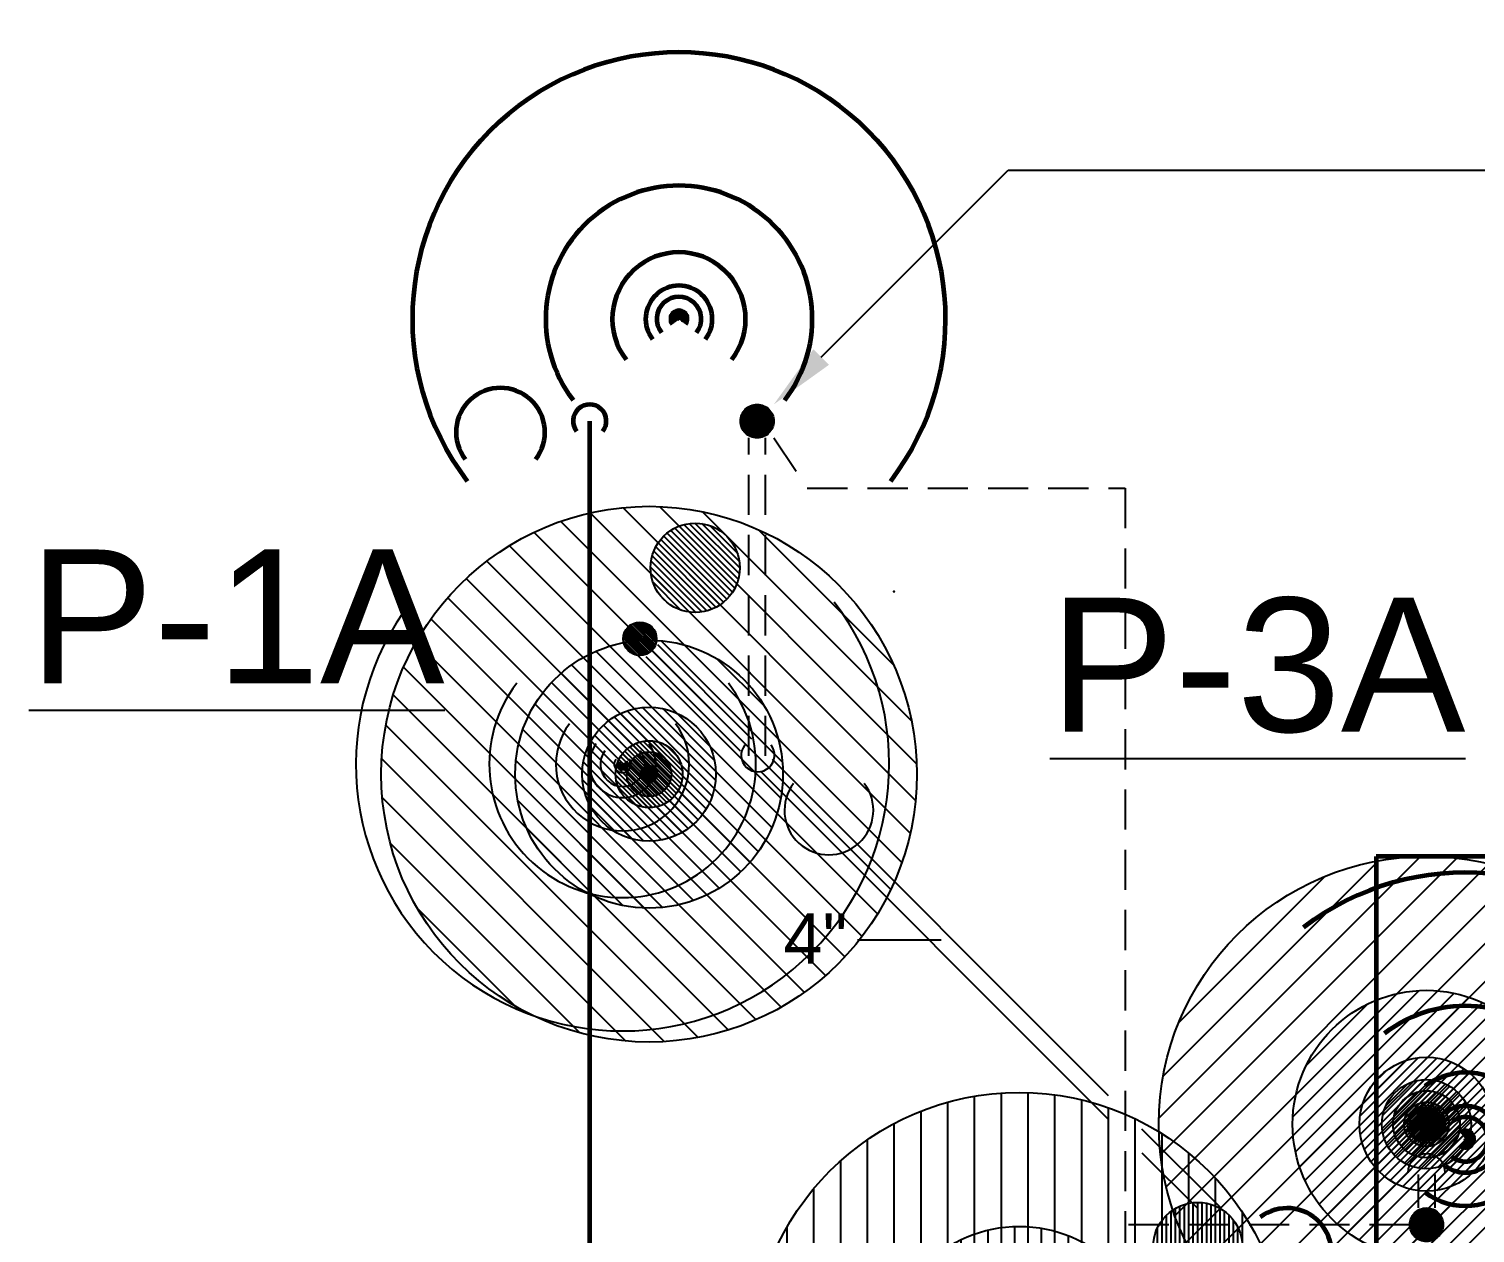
# Model space of a CAD drawing. Extents: x 2104 to 16979, y 4026 to 5124.
# Drawn here: x 6215.2 to 6344.9, y 4269.8 to 4377.6 of the extents above; entities that cross this region are included whole.
import ezdxf
from ezdxf import colors
from ezdxf.entities.mleader import LeaderData, LeaderLine
from ezdxf.math import Vec2, Vec3

# ---------------------------------------------------------------- set-up
doc = ezdxf.new("R2010")
doc.units = 0
doc.header["$LTSCALE"] = 18
doc.header["$MEASUREMENT"] = 0
doc.linetypes.add('VENT', pattern=[0.30000000000000004, 0.2, -0.1])
for name, color, linetype in [('G-ANNO-TEXT', 70, 'Continuous'), ('P-SAN-N', 6, 'Continuous'), ('P-SAN-N @ 1 (1)', 6, 'Continuous'), ('P-SAN-N @ 1 (2)', 6, 'Continuous'), ('P-SAN-N @ 12', 6, 'Continuous'), ('P-SAN-N @ 128', 6, 'Continuous'), ('P-SAN-N @ 16', 6, 'Continuous'), ('P-SAN-N @ 192', 6, 'Continuous'), ('P-SAN-N @ 2', 6, 'Continuous'), ('P-SAN-N @ 24', 6, 'Continuous'), ('P-SAN-N @ 384', 6, 'Continuous'), ('P-SAN-N @ 4', 6, 'Continuous'), ('P-SAN-N @ 48', 6, 'Continuous'), ('P-SAN-N @ 64', 6, 'Continuous'), ('P-SAN-N @ 768', 6, 'Continuous'), ('P-SAN-N @ 8', 6, 'Continuous'), ('P-SAN-N @ 96', 6, 'Continuous'), ('P-SANV-N', 5, 'VENT'), ('P-SANV-N @ 1 (1)', 5, 'VENT'), ('P-SANV-N @ 1 (2)', 5, 'VENT'), ('P-SANV-N @ 12', 5, 'VENT'), ('P-SANV-N @ 128', 5, 'VENT'), ('P-SANV-N @ 16', 5, 'VENT'), ('P-SANV-N @ 192', 5, 'VENT'), ('P-SANV-N @ 2', 5, 'VENT'), ('P-SANV-N @ 24', 5, 'VENT'), ('P-SANV-N @ 384', 5, 'VENT'), ('P-SANV-N @ 4', 5, 'VENT'), ('P-SANV-N @ 48', 5, 'VENT'), ('P-SANV-N @ 64', 5, 'VENT'), ('P-SANV-N @ 768', 5, 'VENT'), ('P-SANV-N @ 8', 5, 'VENT'), ('P-SANV-N @ 96', 5, 'VENT')]:
    doc.layers.add(name, color=color, linetype=linetype)
for name, color, linetype, lineweight in [('P-CW-N', 4, 'Continuous', 60), ('P-CW-N @ 1 (1)', 4, 'Continuous', 60), ('P-CW-N @ 1 (2)', 4, 'Continuous', 60), ('P-CW-N @ 12', 4, 'Continuous', 60), ('P-CW-N @ 128', 4, 'Continuous', 60), ('P-CW-N @ 16', 4, 'Continuous', 60), ('P-CW-N @ 192', 4, 'Continuous', 60), ('P-CW-N @ 2', 4, 'Continuous', 60), ('P-CW-N @ 24', 4, 'Continuous', 60), ('P-CW-N @ 384', 4, 'Continuous', 60), ('P-CW-N @ 4', 4, 'Continuous', 60), ('P-CW-N @ 48', 4, 'Continuous', 60), ('P-CW-N @ 64', 4, 'Continuous', 60), ('P-CW-N @ 768', 4, 'Continuous', 60), ('P-CW-N @ 8', 4, 'Continuous', 60), ('P-CW-N @ 96', 4, 'Continuous', 60)]:
    doc.layers.add(name, color=color, linetype=linetype, lineweight=lineweight)
doc.layers.get('0').freeze()
doc.styles.add('Arial', font='arial.ttf')
doc.dimstyles.new('Loop048', dxfattribs={"dimscale": 0, "dimtxt": 0.09375, "dimasz": 0.03125, "dimexe": 0.0625, "dimexo": 0.0625, "dimgap": 0.09375, "dimtad": 1, "dimdec": 4, "dimzin": 3, "dimdsep": 46, "dimlunit": 4, "dimtxsty": 'Arial', "dimblk": 'OBLIQUE', "dimcen": 0.09375, "dimdle": 0.0625, "dimclrd": 256, "dimclre": 256, "dimclrt": 256, "dimadec": 4, "dimazin": 0, "dimtfac": 0.8, "dimtdec": 4, "dimtix": 1, "dimtofl": 0, "dimtmove": 1, "dimatfit": 0, "dimldrblk": 'LeaderNoteBlock', "dimfxl": 1, "dimfrac": 1, "dimtolj": 1, "dimtzin": 0, "dimlwd": -1, "dimlwe": -1, "dimarcsym": 0})

# ---------------------------------------------------------------- blocks, each defined once
blk = doc.blocks.new('*U7')
h = blk.add_hatch()
h.set_pattern_fill('ANSI31', color=256, scale=0.025, angle=135)
h.set_pattern_definition([(180, (0, 0), (-4.336808689942018e-19, -0.003125), [])])
edge = h.paths.add_edge_path()
edge.add_arc((-3.469446951953614e-18, -6.938893903907228e-18), 0.03125000000000001, 0, 360)
blk.add_circle((0, 0), 0.03125)
blk = doc.blocks.new('*U379')
at = {"layer": 'P-SANV-N @ 1 (1)', "rotation": 270}
blk.add_blockref('*U7', (6304, 4258.343581524154), dxfattribs=at)
at = {"layer": 'P-SANV-N @ 1 (2)', "rotation": 270}
blk.add_blockref('*U7', (6304, 4258.343581524154), dxfattribs=at)
at = {"layer": 'P-SANV-N @ 12', "xscale": 12, "yscale": 12, "zscale": 12, "rotation": 270}
blk.add_blockref('*U7', (6304, 4258.343581524154), dxfattribs=at)
at = {"layer": 'P-SANV-N @ 128', "xscale": 128, "yscale": 128, "zscale": 128, "rotation": 270}
blk.add_blockref('*U7', (6320, 4268.5), dxfattribs=at)
at = {"layer": 'P-SANV-N @ 16', "xscale": 16, "yscale": 16, "zscale": 16, "rotation": 270}
blk.add_blockref('*U7', (6304, 4258.343581524154), dxfattribs=at)
at = {"layer": 'P-SANV-N @ 192', "xscale": 192, "yscale": 192, "zscale": 192, "rotation": 270}
blk.add_blockref('*U7', (6304, 4258.343581524154), dxfattribs=at)
at = {"layer": 'P-SANV-N @ 2', "xscale": 2, "yscale": 2, "zscale": 2, "rotation": 270}
blk.add_blockref('*U7', (6304, 4258.343581524154), dxfattribs=at)
at = {"layer": 'P-SANV-N @ 24', "xscale": 24, "yscale": 24, "zscale": 24, "rotation": 270}
blk.add_blockref('*U7', (6304, 4258.343581524154), dxfattribs=at)
at = {"layer": 'P-SANV-N @ 384', "xscale": 384, "yscale": 384, "zscale": 384, "rotation": 270}
blk.add_blockref('*U7', (6304, 4258.343581524154), dxfattribs=at)
at = {"layer": 'P-SANV-N @ 4', "xscale": 4, "yscale": 4, "zscale": 4, "rotation": 270}
blk.add_blockref('*U7', (6304, 4258.343581524154), dxfattribs=at)
at = {"layer": 'P-SANV-N @ 48', "xscale": 48, "yscale": 48, "zscale": 48, "rotation": 270}
blk.add_blockref('*U7', (6280.5, 4342.5), dxfattribs=at)
at = {"layer": 'P-SANV-N @ 64', "xscale": 64, "yscale": 64, "zscale": 64, "rotation": 270}
blk.add_blockref('*U7', (6304, 4258.343581524154), dxfattribs=at)
at = {"layer": 'P-SANV-N @ 768', "xscale": 768, "yscale": 768, "zscale": 768, "rotation": 270}
blk.add_blockref('*U7', (6304, 4258.343581524154), dxfattribs=at)
at = {"layer": 'P-SANV-N @ 8', "xscale": 8, "yscale": 8, "zscale": 8, "rotation": 270}
blk.add_blockref('*U7', (6304, 4258.343581524154), dxfattribs=at)
at = {"layer": 'P-SANV-N @ 96', "xscale": 96, "yscale": 96, "zscale": 96, "rotation": 270}
blk.add_blockref('*U7', (6304, 4258.343581524154), dxfattribs=at)
blk = doc.blocks.new('*U380')
at = {"layer": 'P-SAN-N @ 1 (1)', "rotation": 315}
blk.add_blockref('*U7', (6270.817711346161, 4310.868580154854), dxfattribs=at)
at = {"layer": 'P-SAN-N @ 1 (2)', "rotation": 315}
blk.add_blockref('*U7', (6270.817711346161, 4310.868580154854), dxfattribs=at)
at = {"layer": 'P-SAN-N @ 12', "xscale": 12, "yscale": 12, "zscale": 12, "rotation": 315}
blk.add_blockref('*U7', (6270.817711346161, 4310.868580154854), dxfattribs=at)
at = {"layer": 'P-SAN-N @ 128', "xscale": 128, "yscale": 128, "zscale": 128, "rotation": 315}
blk.add_blockref('*U7', (6274.949747468305, 4329.363961030679), dxfattribs=at)
at = {"layer": 'P-SAN-N @ 16', "xscale": 16, "yscale": 16, "zscale": 16, "rotation": 315}
blk.add_blockref('*U7', (6270.817711346161, 4310.868580154854), dxfattribs=at)
at = {"layer": 'P-SAN-N @ 192', "xscale": 192, "yscale": 192, "zscale": 192, "rotation": 315}
blk.add_blockref('*U7', (6270.817711346161, 4310.868580154854), dxfattribs=at)
at = {"layer": 'P-SAN-N @ 2', "xscale": 2, "yscale": 2, "zscale": 2, "rotation": 315}
blk.add_blockref('*U7', (6270.817711346161, 4310.868580154854), dxfattribs=at)
at = {"layer": 'P-SAN-N @ 24', "xscale": 24, "yscale": 24, "zscale": 24, "rotation": 315}
blk.add_blockref('*U7', (6270.817711346161, 4310.868580154854), dxfattribs=at)
at = {"layer": 'P-SAN-N @ 384', "xscale": 383.9999999999999, "yscale": 383.9999999999999, "zscale": 383.9999999999999, "rotation": 315}
blk.add_blockref('*U7', (6270.817711346161, 4310.868580154854), dxfattribs=at)
at = {"layer": 'P-SAN-N @ 4', "xscale": 4, "yscale": 4, "zscale": 4, "rotation": 315}
blk.add_blockref('*U7', (6270.817711346161, 4310.868580154854), dxfattribs=at)
at = {"layer": 'P-SAN-N @ 48', "xscale": 47.99999999999999, "yscale": 47.99999999999999, "zscale": 47.99999999999999, "rotation": 315}
blk.add_blockref('*U7', (6270, 4323), dxfattribs=at)
at = {"layer": 'P-SAN-N @ 64', "xscale": 64, "yscale": 64, "zscale": 64, "rotation": 315}
blk.add_blockref('*U7', (6270.817711346161, 4310.868580154854), dxfattribs=at)
at = {"layer": 'P-SAN-N @ 768', "xscale": 767.9999999999999, "yscale": 767.9999999999999, "zscale": 767.9999999999999, "rotation": 315}
blk.add_blockref('*U7', (6270.817711346161, 4310.868580154854), dxfattribs=at)
at = {"layer": 'P-SAN-N @ 8', "xscale": 8, "yscale": 8, "zscale": 8, "rotation": 315}
blk.add_blockref('*U7', (6270.817711346161, 4310.868580154854), dxfattribs=at)
at = {"layer": 'P-SAN-N @ 96', "xscale": 95.99999999999999, "yscale": 95.99999999999999, "zscale": 95.99999999999999, "rotation": 315}
blk.add_blockref('*U7', (6270.817711346161, 4310.868580154854), dxfattribs=at)
blk = doc.blocks.new('*U8')
at = {"linetype": 'Continuous'}
blk.add_arc((0, 0), 0.03111555437015312, 232.5669694738212, 127.4330305261797, dxfattribs=at)
blk = doc.blocks.new('*U381')
at = {"layer": 'P-CW-N @ 1 (1)', "rotation": 89.99999999999999}
blk.add_blockref('*U8', (6273.499999999999, 4351.656418475847), dxfattribs=at)
at = {"layer": 'P-CW-N @ 1 (2)', "rotation": 89.99999999999999}
blk.add_blockref('*U8', (6273.499999999999, 4351.656418475847), dxfattribs=at)
at = {"layer": 'P-CW-N @ 12', "xscale": 12, "yscale": 12, "zscale": 12, "rotation": 89.99999999999999}
blk.add_blockref('*U8', (6273.499999999999, 4351.656418475847), dxfattribs=at)
at = {"layer": 'P-CW-N @ 128', "xscale": 128, "yscale": 128, "zscale": 128, "rotation": 89.99999999999999}
blk.add_blockref('*U8', (6257.499999999999, 4341.500000000001), dxfattribs=at)
at = {"layer": 'P-CW-N @ 16', "xscale": 16, "yscale": 16, "zscale": 16, "rotation": 89.99999999999999}
blk.add_blockref('*U8', (6273.499999999999, 4351.656418475847), dxfattribs=at)
at = {"layer": 'P-CW-N @ 192', "xscale": 192, "yscale": 192, "zscale": 192, "rotation": 89.99999999999999}
blk.add_blockref('*U8', (6273.499999999999, 4351.656418475847), dxfattribs=at)
at = {"layer": 'P-CW-N @ 2', "xscale": 2, "yscale": 2, "zscale": 2, "rotation": 89.99999999999999}
blk.add_blockref('*U8', (6273.499999999999, 4351.656418475847), dxfattribs=at)
at = {"layer": 'P-CW-N @ 24', "xscale": 24, "yscale": 24, "zscale": 24, "rotation": 89.99999999999999}
blk.add_blockref('*U8', (6273.499999999999, 4351.656418475847), dxfattribs=at)
at = {"layer": 'P-CW-N @ 384', "xscale": 384, "yscale": 384, "zscale": 384, "rotation": 89.99999999999999}
blk.add_blockref('*U8', (6273.499999999999, 4351.656418475847), dxfattribs=at)
at = {"layer": 'P-CW-N @ 4', "xscale": 4, "yscale": 4, "zscale": 4, "rotation": 89.99999999999999}
blk.add_blockref('*U8', (6273.499999999999, 4351.656418475847), dxfattribs=at)
at = {"layer": 'P-CW-N @ 48', "xscale": 48, "yscale": 48, "zscale": 48, "rotation": 89.99999999999999}
blk.add_blockref('*U8', (6265.499999999999, 4342.500000000001), dxfattribs=at)
at = {"layer": 'P-CW-N @ 64', "xscale": 64, "yscale": 64, "zscale": 64, "rotation": 89.99999999999999}
blk.add_blockref('*U8', (6273.499999999999, 4351.656418475847), dxfattribs=at)
at = {"layer": 'P-CW-N @ 768', "xscale": 768, "yscale": 768, "zscale": 768, "rotation": 89.99999999999999}
blk.add_blockref('*U8', (6273.499999999999, 4351.656418475847), dxfattribs=at)
at = {"layer": 'P-CW-N @ 8', "xscale": 8, "yscale": 8, "zscale": 8, "rotation": 89.99999999999999}
blk.add_blockref('*U8', (6273.499999999999, 4351.656418475847), dxfattribs=at)
at = {"layer": 'P-CW-N @ 96', "xscale": 96, "yscale": 96, "zscale": 96, "rotation": 89.99999999999999}
blk.add_blockref('*U8', (6273.499999999999, 4351.656418475847), dxfattribs=at)
blk = doc.blocks.new('*U15')
at = {"linetype": 'Continuous'}
blk.add_arc((0, 0), 0.03111555437015312, 142.5669694738273, 37.43303052618576, dxfattribs=at)
blk = doc.blocks.new('*U382')
at = {"layer": 'P-CW-N @ 1 (1)', "rotation": 89.99999999999999}
blk.add_blockref('*U15', (6343.999999999999, 4278.156418475847), dxfattribs=at)
at = {"layer": 'P-CW-N @ 1 (2)', "rotation": 89.99999999999999}
blk.add_blockref('*U15', (6343.999999999999, 4278.156418475847), dxfattribs=at)
at = {"layer": 'P-CW-N @ 12', "xscale": 12, "yscale": 12, "zscale": 12, "rotation": 89.99999999999999}
blk.add_blockref('*U15', (6343.999999999999, 4278.156418475847), dxfattribs=at)
at = {"layer": 'P-CW-N @ 128', "xscale": 128, "yscale": 128, "zscale": 128, "rotation": 89.99999999999999}
blk.add_blockref('*U15', (6327.999999999999, 4268.000000000001), dxfattribs=at)
at = {"layer": 'P-CW-N @ 16', "xscale": 16, "yscale": 16, "zscale": 16, "rotation": 89.99999999999999}
blk.add_blockref('*U15', (6343.999999999999, 4278.156418475847), dxfattribs=at)
at = {"layer": 'P-CW-N @ 192', "xscale": 192, "yscale": 192, "zscale": 192, "rotation": 89.99999999999999}
blk.add_blockref('*U15', (6343.999999999999, 4278.156418475847), dxfattribs=at)
at = {"layer": 'P-CW-N @ 2', "xscale": 2, "yscale": 2, "zscale": 2, "rotation": 89.99999999999999}
blk.add_blockref('*U15', (6343.999999999999, 4278.156418475847), dxfattribs=at)
at = {"layer": 'P-CW-N @ 24', "xscale": 24, "yscale": 24, "zscale": 24, "rotation": 89.99999999999999}
blk.add_blockref('*U15', (6343.999999999999, 4278.156418475847), dxfattribs=at)
at = {"layer": 'P-CW-N @ 384', "xscale": 384, "yscale": 384, "zscale": 384, "rotation": 89.99999999999999}
blk.add_blockref('*U15', (6343.999999999999, 4278.156418475847), dxfattribs=at)
at = {"layer": 'P-CW-N @ 4', "xscale": 4, "yscale": 4, "zscale": 4, "rotation": 89.99999999999999}
blk.add_blockref('*U15', (6343.999999999999, 4278.156418475847), dxfattribs=at)
at = {"layer": 'P-CW-N @ 48', "xscale": 48, "yscale": 48, "zscale": 48, "rotation": 89.99999999999999}
blk.add_blockref('*U15', (6361.5, 4303.5), dxfattribs=at)
at = {"layer": 'P-CW-N @ 64', "xscale": 64, "yscale": 64, "zscale": 64, "rotation": 89.99999999999999}
blk.add_blockref('*U15', (6343.999999999999, 4278.156418475847), dxfattribs=at)
at = {"layer": 'P-CW-N @ 768', "xscale": 768, "yscale": 768, "zscale": 768, "rotation": 89.99999999999999}
blk.add_blockref('*U15', (6343.999999999999, 4278.156418475847), dxfattribs=at)
at = {"layer": 'P-CW-N @ 8', "xscale": 8, "yscale": 8, "zscale": 8, "rotation": 89.99999999999999}
blk.add_blockref('*U15', (6343.999999999999, 4278.156418475847), dxfattribs=at)
at = {"layer": 'P-CW-N @ 96', "xscale": 96, "yscale": 96, "zscale": 96, "rotation": 89.99999999999999}
blk.add_blockref('*U15', (6343.999999999999, 4278.156418475847), dxfattribs=at)
blk = doc.blocks.new('*U28')
at = {"linetype": 'Continuous'}
blk.add_circle((0, 0), 0.03515625, dxfattribs=at)
blk.add_arc((-0.06396699625516589, 0.06396699625516705), 0.03515625, 224.9999999999995, 44.99999999999945, dxfattribs=at)
blk = doc.blocks.new('*U384')
at = {"layer": 'P-SAN-N @ 1 (2)', "rotation": 135}
blk.add_blockref('*U28', (6292.770292269908, 4327.229707730093), dxfattribs=at)
at = {"layer": 'P-SAN-N @ 48', "xscale": 48, "yscale": 48, "zscale": 48, "rotation": 135}
blk.add_blockref('*U28', (6340.5, 4279.5), dxfattribs=at)
blk = doc.blocks.new('*U27')
at = {"linetype": 'Continuous'}
blk.add_arc((0, 0), 0.03111555437015312, 277.5669694738198, 172.4330305261782, dxfattribs=at)
blk = doc.blocks.new('*U385')
at = {"layer": 'P-SANV-N @ 1 (1)', "rotation": 225}
blk.add_blockref('*U27', (6268.443958952396, 4311.757667451381), dxfattribs=at)
at = {"layer": 'P-SANV-N @ 1 (2)', "rotation": 225}
blk.add_blockref('*U27', (6268.443958952396, 4311.757667451381), dxfattribs=at)
at = {"layer": 'P-SANV-N @ 12', "xscale": 12, "yscale": 12, "zscale": 12, "rotation": 225}
blk.add_blockref('*U27', (6268.443958952396, 4311.757667451381), dxfattribs=at)
at = {"layer": 'P-SANV-N @ 128', "xscale": 128, "yscale": 128, "zscale": 128, "rotation": 225}
blk.add_blockref('*U27', (6286.93933982822, 4307.625631329235), dxfattribs=at)
at = {"layer": 'P-SANV-N @ 16', "xscale": 16, "yscale": 16, "zscale": 16, "rotation": 225}
blk.add_blockref('*U27', (6268.443958952396, 4311.757667451381), dxfattribs=at)
at = {"layer": 'P-SANV-N @ 192', "xscale": 192, "yscale": 192, "zscale": 192, "rotation": 225}
blk.add_blockref('*U27', (6268.443958952396, 4311.757667451381), dxfattribs=at)
at = {"layer": 'P-SANV-N @ 2', "xscale": 2, "yscale": 2, "zscale": 2, "rotation": 225}
blk.add_blockref('*U27', (6268.443958952396, 4311.757667451381), dxfattribs=at)
at = {"layer": 'P-SANV-N @ 24', "xscale": 24, "yscale": 24, "zscale": 24, "rotation": 225}
blk.add_blockref('*U27', (6268.443958952396, 4311.757667451381), dxfattribs=at)
at = {"layer": 'P-SANV-N @ 384', "xscale": 383.9999999999999, "yscale": 383.9999999999999, "zscale": 383.9999999999999, "rotation": 225}
blk.add_blockref('*U27', (6268.443958952396, 4311.757667451381), dxfattribs=at)
at = {"layer": 'P-SANV-N @ 4', "xscale": 4, "yscale": 4, "zscale": 4, "rotation": 225}
blk.add_blockref('*U27', (6268.443958952396, 4311.757667451381), dxfattribs=at)
at = {"layer": 'P-SANV-N @ 48', "xscale": 47.99999999999999, "yscale": 47.99999999999999, "zscale": 47.99999999999999, "rotation": 225}
blk.add_blockref('*U27', (6280.575378797541, 4312.57537879754), dxfattribs=at)
at = {"layer": 'P-SANV-N @ 64', "xscale": 64, "yscale": 64, "zscale": 64, "rotation": 225}
blk.add_blockref('*U27', (6268.443958952396, 4311.757667451381), dxfattribs=at)
at = {"layer": 'P-SANV-N @ 768', "xscale": 767.9999999999999, "yscale": 767.9999999999999, "zscale": 767.9999999999999, "rotation": 225}
blk.add_blockref('*U27', (6268.443958952396, 4311.757667451381), dxfattribs=at)
at = {"layer": 'P-SANV-N @ 8', "xscale": 8, "yscale": 8, "zscale": 8, "rotation": 225}
blk.add_blockref('*U27', (6268.443958952396, 4311.757667451381), dxfattribs=at)
at = {"layer": 'P-SANV-N @ 96', "xscale": 95.99999999999999, "yscale": 95.99999999999999, "zscale": 95.99999999999999, "rotation": 225}
blk.add_blockref('*U27', (6268.443958952396, 4311.757667451381), dxfattribs=at)
blk = doc.blocks.new('*U396')
at = {"layer": 'P-SANV-N @ 1 (1)', "rotation": 270}
blk.add_blockref('*U7', (6364, 4184.843581524154), dxfattribs=at)
at = {"layer": 'P-SANV-N @ 1 (2)', "rotation": 270}
blk.add_blockref('*U7', (6364, 4184.843581524154), dxfattribs=at)
at = {"layer": 'P-SANV-N @ 12', "xscale": 12, "yscale": 12, "zscale": 12, "rotation": 270}
blk.add_blockref('*U7', (6364, 4184.843581524154), dxfattribs=at)
at = {"layer": 'P-SANV-N @ 128', "xscale": 128, "yscale": 128, "zscale": 128, "rotation": 270}
blk.add_blockref('*U7', (6380, 4195), dxfattribs=at)
at = {"layer": 'P-SANV-N @ 16', "xscale": 16, "yscale": 16, "zscale": 16, "rotation": 270}
blk.add_blockref('*U7', (6364, 4184.843581524154), dxfattribs=at)
at = {"layer": 'P-SANV-N @ 192', "xscale": 192, "yscale": 192, "zscale": 192, "rotation": 270}
blk.add_blockref('*U7', (6364, 4184.843581524154), dxfattribs=at)
at = {"layer": 'P-SANV-N @ 2', "xscale": 2, "yscale": 2, "zscale": 2, "rotation": 270}
blk.add_blockref('*U7', (6364, 4184.843581524154), dxfattribs=at)
at = {"layer": 'P-SANV-N @ 24', "xscale": 24, "yscale": 24, "zscale": 24, "rotation": 270}
blk.add_blockref('*U7', (6364, 4184.843581524154), dxfattribs=at)
at = {"layer": 'P-SANV-N @ 384', "xscale": 384, "yscale": 384, "zscale": 384, "rotation": 270}
blk.add_blockref('*U7', (6364, 4184.843581524154), dxfattribs=at)
at = {"layer": 'P-SANV-N @ 4', "xscale": 4, "yscale": 4, "zscale": 4, "rotation": 270}
blk.add_blockref('*U7', (6364, 4184.843581524154), dxfattribs=at)
at = {"layer": 'P-SANV-N @ 48', "xscale": 48, "yscale": 48, "zscale": 48, "rotation": 270}
blk.add_blockref('*U7', (6340.5, 4270.5), dxfattribs=at)
at = {"layer": 'P-SANV-N @ 64', "xscale": 64, "yscale": 64, "zscale": 64, "rotation": 270}
blk.add_blockref('*U7', (6364, 4184.843581524154), dxfattribs=at)
at = {"layer": 'P-SANV-N @ 768', "xscale": 768, "yscale": 768, "zscale": 768, "rotation": 270}
blk.add_blockref('*U7', (6364, 4184.843581524154), dxfattribs=at)
at = {"layer": 'P-SANV-N @ 8', "xscale": 8, "yscale": 8, "zscale": 8, "rotation": 270}
blk.add_blockref('*U7', (6364, 4184.843581524154), dxfattribs=at)
at = {"layer": 'P-SANV-N @ 96', "xscale": 96, "yscale": 96, "zscale": 96, "rotation": 270}
blk.add_blockref('*U7', (6364, 4184.843581524154), dxfattribs=at)
blk = doc.blocks.new('_Oblique')
at = {"color": 0, "linetype": 'ByBlock', "lineweight": -2}
blk.add_line((-0.5, -0.5), (0.5, 0.5), dxfattribs=at)
blk = doc.blocks.new('LeaderNoteBlock')
blk.add_ellipse((0, 0), major_axis=(1, -1.836909530733566e-16), ratio=0.2499999999998295, start_param=5.387520513321723, end_param=10.32044275462724)
blk = doc.blocks.new('*U717')
at = {"layer": 'P-SAN-N @ 1 (1)', "rotation": 45}
blk.add_blockref('*U7', (6340.5, 4279.5), dxfattribs=at)
at = {"layer": 'P-SAN-N @ 1 (2)', "rotation": 45}
blk.add_blockref('*U7', (6340.5, 4279.5), dxfattribs=at)
at = {"layer": 'P-SAN-N @ 12', "xscale": 12, "yscale": 12, "zscale": 12, "rotation": 44.99999999999999}
blk.add_blockref('*U7', (6340.5, 4279.5), dxfattribs=at)
at = {"layer": 'P-SAN-N @ 128', "xscale": 128, "yscale": 128, "zscale": 128, "rotation": 45}
blk.add_blockref('*U7', (6340.5, 4279.5), dxfattribs=at)
at = {"layer": 'P-SAN-N @ 16', "xscale": 16, "yscale": 16, "zscale": 16, "rotation": 45}
blk.add_blockref('*U7', (6340.5, 4279.5), dxfattribs=at)
at = {"layer": 'P-SAN-N @ 192', "xscale": 192, "yscale": 192, "zscale": 192, "rotation": 44.99999999999999}
blk.add_blockref('*U7', (6340.5, 4279.5), dxfattribs=at)
at = {"layer": 'P-SAN-N @ 2', "xscale": 2, "yscale": 2, "zscale": 2, "rotation": 45}
blk.add_blockref('*U7', (6340.5, 4279.5), dxfattribs=at)
at = {"layer": 'P-SAN-N @ 24', "xscale": 24, "yscale": 24, "zscale": 24, "rotation": 44.99999999999999}
blk.add_blockref('*U7', (6340.5, 4279.5), dxfattribs=at)
at = {"layer": 'P-SAN-N @ 384', "xscale": 384, "yscale": 384, "zscale": 384, "rotation": 44.99999999999999}
blk.add_blockref('*U7', (6340.5, 4279.5), dxfattribs=at)
at = {"layer": 'P-SAN-N @ 4', "xscale": 4, "yscale": 4, "zscale": 4, "rotation": 45}
blk.add_blockref('*U7', (6340.5, 4279.5), dxfattribs=at)
at = {"layer": 'P-SAN-N @ 48', "xscale": 48, "yscale": 48, "zscale": 48, "rotation": 44.99999999999999}
blk.add_blockref('*U7', (6340.5, 4279.5), dxfattribs=at)
at = {"layer": 'P-SAN-N @ 64', "xscale": 64, "yscale": 64, "zscale": 64, "rotation": 45}
blk.add_blockref('*U7', (6340.5, 4279.5), dxfattribs=at)
at = {"layer": 'P-SAN-N @ 768', "xscale": 768, "yscale": 768, "zscale": 768, "rotation": 44.99999999999999}
blk.add_blockref('*U7', (6340.5, 4279.5), dxfattribs=at)
at = {"layer": 'P-SAN-N @ 8', "xscale": 8, "yscale": 8, "zscale": 8, "rotation": 45}
blk.add_blockref('*U7', (6340.5, 4279.5), dxfattribs=at)
at = {"layer": 'P-SAN-N @ 96', "xscale": 96, "yscale": 96, "zscale": 96, "rotation": 44.99999999999999}
blk.add_blockref('*U7', (6340.5, 4279.5), dxfattribs=at)

msp = doc.modelspace()

# ---------------------------------------------------------------- linework, layer by layer
at = {"layer": 'P-CW-N'}
for p, q in [((6265.5, 4215), (6265.5, 4342.5)), ((6336, 4303.5), (6336, 4221)), ((6361.5, 4303.5), (6336, 4303.5))]:
    msp.add_line(p, q, dxfattribs=at)
at = {"layer": 'P-SAN-N'}
for p, q in [((6280.041665605897, 4314.018994565884), (6271.590990257671, 4322.46966991411)), ((6270.530330085889, 4321.40900974233), (6278.981005434114, 4312.958334394105)), ((6280.807576799021, 4311.131763029198), (6312, 4279.939339828221)), ((6312, 4282.060660171779), (6281.868236970801, 4312.192423200979)), ((6322.060660171779, 4272), (6315, 4279.060660171779)), ((6315, 4276.939339828221), (6319.939339828221, 4272)), ((6339.75, 4275), (6339.75, 4272)), ((6341.25, 4275), (6341.25, 4272))]:
    msp.add_line(p, q, dxfattribs=at)
at = {"layer": 'P-SANV-N'}
for p, q in [((6279.75, 4312.5), (6279.75, 4341)), ((6281.25, 4312.5), (6281.25, 4341)), ((6282, 4341), (6285, 4336.5)), ((6285, 4336.5), (6313.5, 4336.5)), ((6313.5, 4336.5), (6313.5, 4251)), ((6339, 4270.5), (6313.5, 4270.5))]:
    msp.add_line(p, q, dxfattribs=at)

# ---------------------------------------------------------------- block references
at = {"layer": 'P-CW-N'}
for name in ['*U381', '*U382']:
    msp.add_blockref(name, (0, 0), dxfattribs=at)
at = {"layer": 'P-SAN-N'}
for name in ['*U380', '*U384', '*U717']:
    msp.add_blockref(name, (0, 0), dxfattribs=at)
at = {"layer": 'P-SANV-N'}
for name in ['*U385', '*U379', '*U396']:
    msp.add_blockref(name, (0, 0), dxfattribs=at)

# ---------------------------------------------------------------- texts
at = {"layer": 'G-ANNO-TEXT', "style": 'Arial'}
for s, insert, char_height, width, attachment_point in [('{\\LP-1A}', (6252.5, 4319), 12, 68, 9), ('{\\LP-3A}', (6344, 4314.5), 12, 68, 9), ('\\A1;4"', (6288.599999999627, 4298.400000000373), 4.5, 29.09999999999854, 3)]:
    msp.add_mtext(s, dxfattribs=dict(at, insert=insert, char_height=char_height, width=width, attachment_point=attachment_point))

# ---------------------------------------------------------------- leaders
at = {"layer": 'G-ANNO-TEXT'}
msp.add_leader([(6297, 4296), (6291, 4296), (6289.5, 4296)], dimstyle='Loop048', override={"dimscale": 0}, dxfattribs=at)
ml = msp.add_multileader_mtext('Standard', dxfattribs=at)
ml.set_content('\\A1;2"V\\P4"S\\P{\\H0.8x;\\S1#2;}"CW-DROP', color=256, style='Arial')
ml.set_leader_properties(color=256, linetype='ByLayer', lineweight=-1)
ml.build(insert=Vec2(0, 0))
ml.multileader.update_dxf_attribs({"has_dogleg": 0, "dogleg_length": 0.125, "arrow_head_size": 6, "scale": 48})
ctx = ml.context
ctx.base_point, ctx.scale, ctx.char_height, ctx.arrow_head_size, ctx.landing_gap_size, ctx.plane_origin = Vec3(6379.5, 4365), 48, 4.5, 6, 1.5, Vec3(6315, 4344)
notes = []
notes.append((ctx, [(0, (1, 1, 0), (6373.5, 4365), (1, 0), 6, [(0, [(6282, 4344), (6303, 4365)], 0, [])])]))
ctx.mtext.insert, ctx.mtext.flow_direction = Vec3(6381, 4367.288369713506), 5
for ctx, leaders in notes:
    for number, flags, end, landing, length, lines in leaders:
        leader = LeaderData()
        leader.index, (leader.has_last_leader_line, leader.has_dogleg_vector, leader.attachment_direction) = number, flags
        leader.last_leader_point, leader.dogleg_vector, leader.dogleg_length = Vec3(end), Vec3(landing), length
        for number, points, colour, breaks in lines:
            line = LeaderLine()
            line.index, line.vertices, line.color, line.breaks = number, Vec3.list(points), colors.encode_raw_color(colour), breaks
            leader.lines.append(line)
        ctx.leaders.append(leader)

doc.saveas('drawing.dxf')
